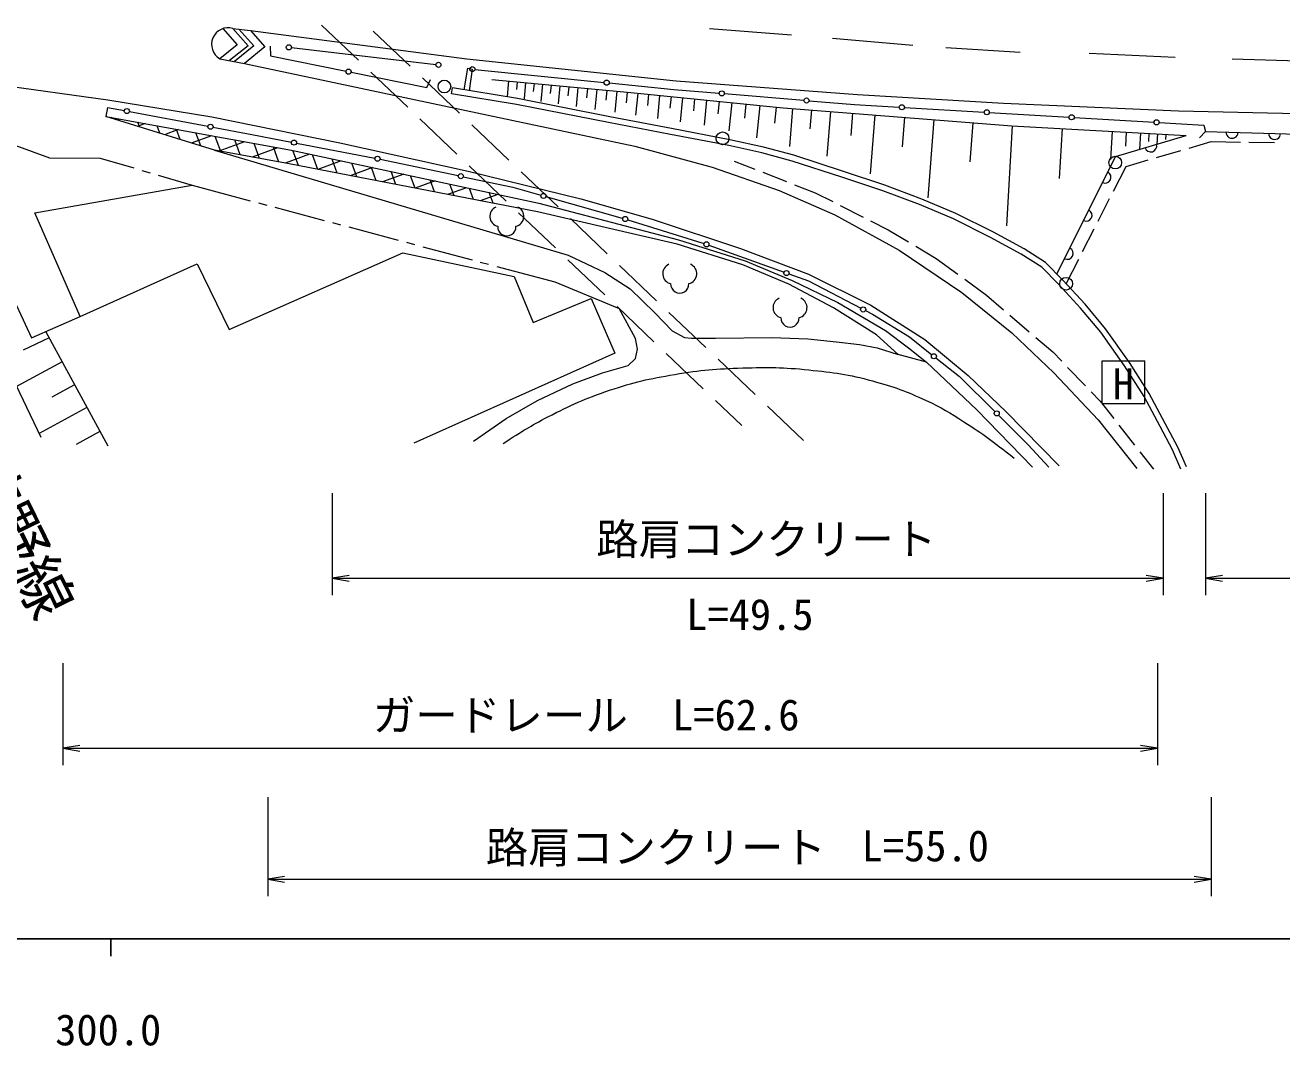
# Model space of a CAD drawing. Units: millimetres at full size, sheet at 1:1000; details may follow other scales. Extents: x 40000 to 680000, y 20000 to 380000.
# Drawn here: x 362959 to 436848, y 198715 to 258742 of the extents above; entities that cross this region are included whole.
import ezdxf
from ezdxf.enums import TextEntityAlignment as Align

# ---------------------------------------------------------------- set-up
doc = ezdxf.new("R2010")
doc.units = ezdxf.units.MM
doc.header["$LTSCALE"] = 1000
for name, color, linetype, lineweight in [('M-BGD', 7, 'Continuous', 13), ('M-BMK-ROW', 30, 'Continuous', 13), ('M-STR-HTXT', 7, 'Continuous', 13), ('M-STR-STRC', 7, 'Continuous', 13), ('M-TTL-BAND', 7, 'Continuous', 25)]:
    doc.layers.add(name, color=color, linetype=linetype, lineweight=lineweight)
doc.layers.add('M-BGD-HTXT', color=7, linetype='Continuous')
doc.styles.add('ＭＳ ゴシック', font='')
doc.styles.get('ＭＳ ゴシック').set_extended_font_data('MS Gothic')

# ---------------------------------------------------------------- blocks, each defined once
blk = doc.blocks.new('open_arrow')
at = {"color": 0, "linetype": 'Continuous', "lineweight": -2}
blk.add_lwpolyline([(7.5, 1.25), (0, 0), (7.5, -1.25)], dxfattribs=at)

msp = doc.modelspace()

# ---------------------------------------------------------------- linework, layer by layer
at = {"layer": 'M-BGD'}
for p, q in [((380382, 258742), (382554, 256673)), ((385595, 256323), (383422, 258390)), ((403200, 258535), (408021, 258166)), ((410425, 257975), (415157, 257568)), ((377373, 257500), (377385, 256941)), ((378615, 257419), (387107, 256424)), ((417090, 257428), (421466, 257148)), ((351981, 256552), (367823, 254343)), ((377385, 256941), (381830, 256036)), ((425524, 257097), (430574, 256856)), ((433932, 256754), (439414, 256601)), ((382124, 255976), (386569, 255071)), ((383278, 255984), (385451, 253915)), ((389401, 256136), (397001, 255374)), ((388494, 253566), (386320, 255634)), ((386569, 255071), (386785, 255554)), ((388025, 254702), (388082, 255048)), ((391387, 255458), (391300, 254543)), ((391885, 255410), (391841, 254953)), ((392383, 255363), (392291, 254399)), ((392881, 255315), (392834, 254833)), ((393378, 255268), (393281, 254254)), ((393885, 255219), (393837, 254712)), ((394392, 255171), (394290, 254107)), ((394924, 255120), (394873, 254588)), ((395456, 255069), (395349, 253952)), ((396014, 255016), (395961, 254457)), ((396572, 254962), (396460, 253790)), ((397300, 255344), (401100, 254963)), ((401100, 254963), (403768, 254740)), ((367823, 254343), (373934, 253342)), ((397158, 254906), (397102, 254320)), ((397745, 254850), (397627, 253620)), ((398360, 254791), (398301, 254176)), ((398975, 254731), (398847, 253442)), ((399619, 254667), (399556, 254023)), ((400264, 254603), (400130, 253255)), ((400939, 254537), (400872, 253862)), ((401613, 254470), (401473, 253059)), ((402319, 254400), (402249, 253694)), ((403024, 254330), (402878, 252854)), ((403762, 254257), (403689, 253519)), ((404067, 254715), (408750, 254324)), ((404500, 254183), (404336, 252527)), ((409049, 254299), (411718, 254076)), ((367810, 253897), (368793, 253713)), ((369088, 253658), (373707, 252792)), ((405328, 254101), (405246, 253273)), ((406156, 254019), (405967, 252107)), ((407113, 253924), (407018, 252968)), ((408070, 253841), (407894, 251610)), ((409185, 253753), (409098, 252637)), ((410301, 253665), (410094, 251042)), ((411612, 253562), (411509, 252250)), ((411718, 254076), (414357, 253920)), ((412924, 253459), (412651, 249992)), ((414656, 253902), (419348, 253625)), ((419648, 253607), (424340, 253330)), ((368066, 253306), (367997, 253281)), ((368481, 253130), (368442, 253237)), ((370013, 252951), (369573, 252790)), ((369681, 252757), (369582, 253029)), ((370881, 252383), (370722, 252821)), ((373934, 253342), (381471, 251815)), ((374002, 252737), (376294, 252307)), ((386175, 253225), (388347, 251156)), ((391392, 250809), (389218, 252877)), ((414657, 253322), (414521, 251589)), ((416391, 253186), (416029, 248592)), ((418687, 253005), (418507, 250708)), ((420984, 252824), (420655, 246938)), ((424639, 253312), (429331, 253035)), ((429630, 253017), (432270, 252861)), ((432270, 252861), (432352, 252478)), ((360684, 252281), (364385, 250946)), ((371960, 252595), (371149, 252300)), ((372081, 252010), (371861, 252613)), ((373908, 252240), (372725, 251809)), ((373281, 251636), (373001, 252405)), ((374461, 251317), (374141, 252197)), ((375601, 251109), (375281, 251989)), ((376294, 252307), (378620, 251859)), ((423927, 252660), (423763, 249717)), ((426871, 252495), (426778, 250835)), ((427701, 252449), (427654, 251619)), ((428531, 252403), (428476, 251435)), ((429030, 252375), (429003, 251891)), ((429529, 252347), (429495, 251738)), ((430028, 252319), (430011, 252015)), ((432352, 252478), (432003, 252123)), ((432352, 252478), (440491, 252255)), ((375855, 251884), (374352, 251337)), ((377802, 251529), (376299, 250982)), ((376741, 250901), (376421, 251781)), ((377881, 250693), (377561, 251573)), ((379024, 250478), (378702, 251362)), ((378914, 251803), (383529, 250913)), ((381471, 251815), (389007, 250155)), ((429475, 250952), (430915, 251371)), ((431395, 251511), (432699, 251891)), ((432699, 251891), (434408, 251868)), ((434908, 251861), (436408, 251841)), ((364385, 250946), (367362, 250927)), ((367362, 250927), (369347, 250341)), ((379688, 251151), (378246, 250626)), ((380168, 250257), (379856, 251115)), ((381531, 250758), (380160, 250259)), ((381313, 250036), (381010, 250869)), ((382458, 249814), (382164, 250622)), ((383824, 250856), (384677, 250692)), ((384677, 250692), (388423, 249891)), ((404647, 250747), (405866, 250270)), ((427691, 250432), (428995, 250812)), ((369826, 250200), (370306, 250058)), ((370786, 249917), (372771, 249332)), ((383373, 250364), (382069, 249889)), ((383603, 249593), (383318, 250376)), ((385216, 249970), (383978, 249520)), ((384747, 249371), (384471, 250129)), ((385892, 249150), (385625, 249883)), ((388717, 249828), (391634, 249204)), ((389007, 250155), (395628, 248534)), ((389071, 250467), (391244, 248398)), ((394290, 248052), (392116, 250120)), ((406332, 250088), (407729, 249542)), ((426952, 248985), (427691, 250432)), ((372771, 249332), (376195, 248418)), ((387058, 249577), (385888, 249151)), ((387037, 248929), (386779, 249636)), ((388901, 249183), (387797, 248782)), ((388182, 248707), (387933, 249390)), ((389326, 248486), (389087, 249143)), ((391634, 249204), (393287, 248739)), ((408195, 249360), (409414, 248883)), ((376678, 248289), (377161, 248160)), ((390743, 248790), (389706, 248412)), ((390471, 248265), (390241, 248897)), ((393576, 248658), (398058, 247398)), ((395628, 248534), (399825, 247332)), ((409414, 248883), (410442, 248361)), ((426042, 247204), (426724, 248540)), ((377644, 248032), (380542, 247258)), ((391968, 247708), (394140, 245639)), ((410888, 248135), (412226, 247456)), ((381026, 247129), (381509, 247000)), ((381992, 246872), (384890, 246098)), ((397188, 245295), (395015, 247363)), ((398058, 247398), (398100, 247385)), ((398386, 247296), (402752, 245947)), ((399825, 247332), (405015, 245614)), ((412672, 247230), (413700, 246708)), ((413700, 246708), (414898, 245991)), ((425132, 245423), (425814, 246759)), ((385374, 245969), (385857, 245840)), ((386340, 245712), (389238, 244938)), ((402752, 245947), (402875, 245903)), ((403157, 245802), (407580, 244211)), ((405015, 245614), (409022, 244088)), ((415327, 245734), (416524, 245016)), ((389721, 244809), (390205, 244680)), ((394864, 244949), (397037, 242880)), ((400086, 242538), (397913, 244606)), ((416524, 245016), (417798, 244089)), ((424165, 243532), (424904, 244978)), ((390688, 244552), (394112, 243638)), ((407862, 244109), (409010, 243696)), ((409022, 244088), (412685, 242275)), ((394112, 243638), (397878, 242080)), ((409010, 243696), (412097, 242090)), ((418202, 243794), (419475, 242867)), ((419475, 242867), (420478, 242007)), ((397761, 242191), (399933, 240122)), ((402985, 239782), (400811, 241849)), ((412363, 241951), (412775, 241737)), ((412685, 242275), (415852, 240253)), ((412775, 241737), (414950, 240402)), ((420858, 241682), (421997, 240706)), ((364376, 240348), (362839, 239635)), ((364178, 240715), (367815, 234001)), ((414950, 240402), (416273, 239360)), ((415852, 240253), (418409, 238135)), ((422377, 240381), (423380, 239521)), ((400657, 239432), (402830, 237363)), ((423380, 239521), (423905, 238977)), ((365141, 238936), (362456, 237481)), ((405883, 237025), (403709, 239092)), ((416508, 239174), (417888, 238087)), ((426288, 238996), (428788, 238996)), ((426288, 236496), (426288, 238996)), ((428788, 236496), (428788, 238996)), ((417888, 238087), (419976, 236012)), ((418409, 238135), (420622, 236017)), ((424252, 238617), (425294, 237538)), ((365869, 237594), (364526, 236866)), ((403554, 236674), (405106, 235195)), ((425641, 237178), (426166, 236634)), ((426166, 236634), (426961, 235616)), ((426288, 236496), (428788, 236496)), ((366596, 236251), (363777, 234724)), ((408732, 234315), (406607, 236335)), ((420189, 235801), (421933, 234067)), ((420622, 236017), (423751, 232831)), ((427269, 235222), (428192, 234040)), ((367360, 234841), (365950, 234078)), ((421933, 234067), (423142, 232744)), ((428500, 233645), (429295, 232627))]:
    msp.add_line(p, q, dxfattribs=at)
for points in [[(376200, 258432), (388932, 256763), (401239, 255466), (411905, 254664), (420490, 254149), (430774, 253710), (444741, 253386), (462705, 252861), (469688, 252203), (473895, 251287), (477444, 250200), (480792, 248425), (483826, 246508), (486717, 244333), (489350, 242072), (491925, 239324)], [(375852, 256490), (390184, 253456), (398799, 251624), (403350, 250394), (407299, 249020), (410562, 247589), (414340, 245500), (418031, 243010), (420970, 240653), (423450, 238288), (426045, 235521), (428316, 232659)], [(388767, 254935), (388985, 256202), (389252, 256151), (389065, 254886)], [(355057, 254983), (356977, 248915), (363875, 234519)], [(355057, 254983), (357233, 253913), (360367, 247589), (360198, 247080), (363337, 240345), (366199, 241604), (373068, 244695), (374956, 240841), (385164, 245344), (391709, 243951), (392834, 241261), (396231, 242661), (397635, 239453), (385805, 234168)], [(431239, 232758), (430741, 233926), (429996, 235313), (429048, 237071), (427892, 238904), (426480, 240890), (425278, 242332), (423963, 243750), (422956, 244783), (421690, 245583), (419885, 246567), (417682, 247668), (415672, 248515), (413497, 249325), (411082, 250133), (408155, 251086), (406366, 251566), (404395, 252001), (400964, 252663), (397327, 253358), (391903, 254419), (388082, 255048)], [(390392, 255553), (398577, 254771), (407526, 253884), (420977, 252825), (431223, 252252)], [(430917, 232621), (430425, 233774), (429687, 235148), (428746, 236895), (427601, 238709), (426202, 240677), (425015, 242101), (423709, 243509), (422734, 244509), (421513, 245281), (419723, 246256), (417536, 247350), (415543, 248190), (413380, 248995), (410972, 249801), (408055, 250751), (406283, 251226), (404324, 251658), (400898, 252319), (397260, 253015), (391841, 254075), (388025, 254702)], [(367810, 253897), (367704, 253372), (378612, 251381), (393170, 248271), (401374, 246115), (405292, 244884), (408065, 243730), (410744, 242424), (413545, 240777), (414893, 239772), (415957, 238913), (414295, 239378), (413023, 240523), (410492, 242125), (407859, 243512), (405150, 244644), (401296, 245852), (393078, 247760), (378476, 250584), (374088, 251386), (367704, 253372)], [(423620, 244102), (427058, 251014), (431223, 252252)], [(374088, 251386), (394877, 245207), (397033, 244196), (398541, 243242), (399991, 241830), (401002, 240761), (401727, 240380), (402147, 240341), (403554, 240325), (406853, 240363), (408971, 240293), (410663, 240115), (412024, 239962), (413054, 239758), (414295, 239378)], [(366199, 241604), (363523, 247704), (372771, 249332)], [(389325, 234278), (391233, 235613), (393084, 236663), (395163, 237655), (396900, 238285), (398407, 238723), (398846, 239143), (398960, 239696), (398846, 240307), (397878, 242080)], [(422196, 232750), (418915, 236127), (415957, 238913)]]:
    msp.add_lwpolyline(points, dxfattribs=at)
for centre in [(378466, 257437), (387256, 256406), (381977, 256006), (389252, 256151), (397150, 255359), (403917, 254728), (408900, 254311), (368940, 253686), (414507, 253911), (419498, 253616), (424489, 253321), (373855, 252765), (429481, 253026), (378767, 251831), (383677, 250885), (388570, 249859), (393431, 248699), (398243, 247340), (403016, 245852), (407721, 244160), (412230, 242021), (416390, 239267), (420082, 235906)]:
    msp.add_circle(centre, 150, dxfattribs=at)
for centre, radius, start, end in [((433923, 252435), 350, 178.43397, 358.43397), ((436422, 252367), 350, 178.43397, 358.43397), ((429140, 251633), 350, 196.56169, 16.56169), ((426452, 249796), 350, 243.55196, 63.55196), ((390879, 247497), 599, 113.44836, 257.2818), ((391682, 247497), 599, 282.7182, 66.55164), ((425339, 247558), 350, 243.55196, 63.55196), ((391280, 246881), 534, 176.52859, 3.47141), ((424225, 245319), 350, 243.55196, 63.55196), ((401044, 244129), 599, 113.44836, 257.2818), ((401847, 244129), 599, 282.7182, 66.55164), ((401446, 243512), 534, 176.52859, 3.47141), ((407529, 242131), 599, 113.44836, 257.2818), ((408332, 242131), 599, 282.7182, 66.55164), ((407930, 241514), 534, 176.52859, 3.47141)]:
    msp.add_arc(centre, radius, start, end, dxfattribs=at)
msp.add_open_spline([(391057, 234137), (392260, 234920), (392632, 235144), (393690, 235701), (395055, 236420), (395857, 236765), (397315, 237266), (398774, 237766), (399630, 237943), (401150, 238201), (402700, 238463), (403586, 238531), (405157, 238582), (406670, 238632), (407525, 238625), (409030, 238468), (410512, 238313), (411352, 238213), (412789, 237819), (414051, 237473), (414747, 237217), (415937, 236674), (416842, 236262), (417306, 235941), (418151, 235415), (419360, 234662), (419750, 234333), (421108, 233278)], degree=3, knots=[0, 0, 0, 0, 1, 1, 1, 2, 2, 2, 3, 3, 3, 4, 4, 4, 5, 5, 5, 6, 6, 6, 7, 7, 7, 8, 8, 8, 9, 9, 9, 9], dxfattribs=at)
at = {"layer": 'M-BMK-ROW'}
for centre in [(387612, 255132), (403963, 252084), (427052, 250659), (424165, 243532)]:
    msp.add_circle(centre, 375, dxfattribs=at)
at = {"layer": 'M-STR-HTXT'}
for p, q in [((381005, 231218), (381005, 225218)), ((429868, 231218), (429868, 225218)), ((432352, 231218), (432352, 225218)), ((381005, 226218), (429868, 226218)), ((432352, 226218), (469319, 226218)), ((365177, 221218), (365177, 215218)), ((429529, 221218), (429529, 215218)), ((365177, 216218), (429529, 216218)), ((377220, 213346), (377220, 207516)), ((432699, 213346), (432699, 207516)), ((377220, 208516), (432699, 208516))]:
    msp.add_line(p, q, dxfattribs=at)
at = {"layer": 'M-STR-STRC'}
for p, q in [((375165, 258551), (376200, 258432)), ((374399, 256768), (375852, 256490))]:
    msp.add_line(p, q, dxfattribs=at)
for points in [[(374582, 258537), (375416, 257576), (374399, 256768)], [(375165, 258551), (376064, 257516), (374982, 256657)], [(375531, 258509), (376402, 257525), (375278, 256600)], [(376200, 258432), (377048, 257474), (375852, 256490)]]:
    msp.add_lwpolyline(points, dxfattribs=at)
msp.add_arc((374896, 257610), 978, 74.01153, 239.43563, dxfattribs=at)
at = {"layer": 'M-TTL-BAND'}
for p, q in [((40000, 205000), (579000, 205000)), ((368000, 205000), (368000, 204000))]:
    msp.add_line(p, q, dxfattribs=at)

# ---------------------------------------------------------------- block references
at = {"layer": 'M-STR-HTXT', "xscale": 133, "yscale": 133}
for p in [(381005, 226218), (432352, 226218), (365177, 216218), (377220, 208516)]:
    msp.add_blockref('open_arrow', p, dxfattribs=at)
at = {"layer": 'M-STR-HTXT', "xscale": 133, "yscale": 133, "rotation": 180}
for p in [(429868, 226218), (429529, 216218), (432699, 208516)]:
    msp.add_blockref('open_arrow', p, dxfattribs=at)

# ---------------------------------------------------------------- texts
at = {"layer": 'M-BGD', "style": 'ＭＳ ゴシック'}
msp.add_text('H', height=1833, dxfattribs=at).set_placement((427527, 237643), align=Align.MIDDLE_CENTER)
at = {"layer": 'M-BGD-HTXT', "style": 'ＭＳ ゴシック'}
msp.add_text('市道 壇之浦・椋野線', height=2566, rotation=296.115, dxfattribs=at).set_placement((357496, 239065), align=Align.MIDDLE_CENTER)
at = {"layer": 'M-STR-HTXT', "style": 'ＭＳ ゴシック'}
for s, p in [('路肩コンクリート', (406535, 228514)), ('ガードレール', (390898, 218160)), ('路肩コンクリート', (400042, 210384))]:
    msp.add_text(s, height=1833, dxfattribs=at).set_placement(p, align=Align.MIDDLE_CENTER)
for s, p in [('L=49.5', (405569, 222622)), ('L=62.6', (404743, 216718)), ('L=55.0', (415883, 209016))]:
    msp.add_text(s, height=1833, dxfattribs=at).set_placement(p, align=Align.BOTTOM_CENTER)
at = {"layer": 'M-TTL-BAND', "style": 'ＭＳ ゴシック'}
msp.add_text('300.0', height=1833, dxfattribs=at).set_placement((367844, 198195), align=Align.BOTTOM_CENTER)

doc.saveas('drawing.dxf')
